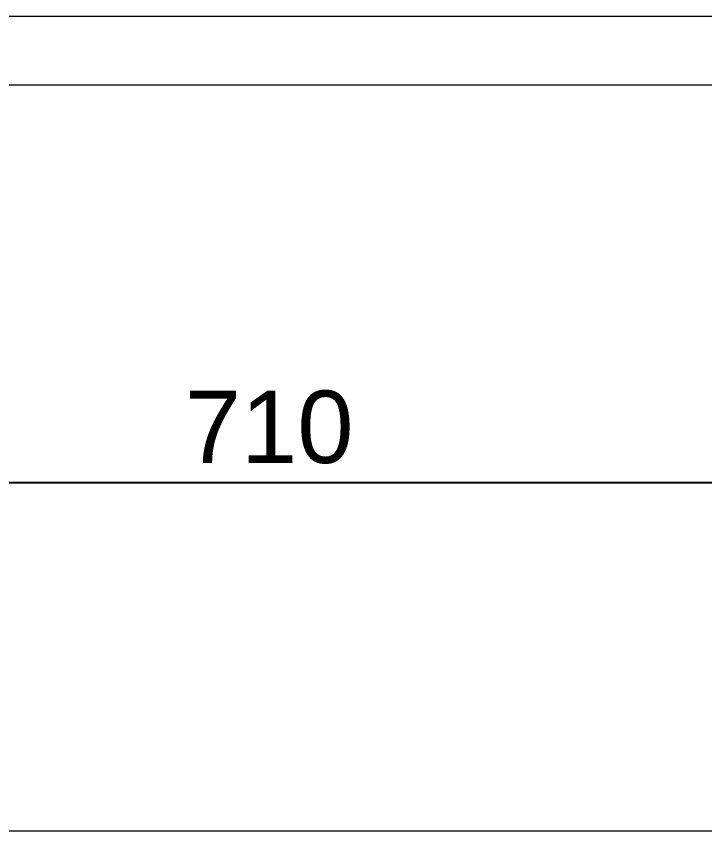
# Model space of a CAD drawing. Header units: millimetres. Extents: x -244 to 4312, y 246 to 2799.
# Drawn here: x 542.8 to 923.2, y 1878.6 to 2328.6 of the extents above; entities that cross this region are included whole.
import ezdxf

# ---------------------------------------------------------------- set-up
doc = ezdxf.new("R2010")
doc.units = ezdxf.units.MM
doc.layers.add('ZANO_R', color=7, linetype='Continuous', lineweight=0)
doc.layers.add('ZANO_W', color=1, linetype='Continuous', lineweight=0)
doc.styles.add('Arial', font='arial.ttf')
doc.styles.get("Standard").update_dxf_attribs({"font": 'ARIALUNI.TTF'})
doc.dimstyles.new('pl i ang', dxfattribs={"dimtxt": 50, "dimasz": 50, "dimexe": 1.25, "dimexo": 0.625, "dimgap": 10, "dimtad": 1, "dimtoh": 1, "dimtxsty": 'Standard', "dimcen": 2.5, "dimclrd": 1, "dimclre": 1, "dimclrt": 1, "dimadec": 0, "dimazin": 0, "dimtfac": 1, "dimtmove": 0, "dimatfit": 3, "dimfxl": 1, "dimarcsym": 1})

# ---------------------------------------------------------------- blocks, each defined once
blk = doc.blocks.new('*D435')
at = {"layer": 'ZANO_W', "color": 1, "lineweight": -2}
for p, q in [((327.5, 2155.59), (327.5, 2061.04)), ((1037.5, 2155.59), (1037.5, 2061.04)), ((367.5, 2071.04), (997.5, 2071.04))]:
    blk.add_line(p, q, dxfattribs=at)
at = {"layer": 'ZANO_W', "color": 1}
for points in [[(367.5, 2077.71), (367.5, 2064.37), (327.5, 2071.04)], [(997.5, 2064.37), (997.5, 2077.71), (1037.5, 2071.04)]]:
    blk.add_solid(points, dxfattribs=at)
at = {"layer": 'ZANO_W', "color": 1, "insert": (682.5, 2101.46), "char_height": 40, "attachment_point": 5, "style": 'Arial'}
blk.add_mtext('710', dxfattribs=at)

msp = doc.modelspace()

# ---------------------------------------------------------------- linework, layer by layer
at = {"layer": 'ZANO_R'}
for p, q in [((163, 2328.59), (1957, 2328.59)), ((1020, 2290.59), (345, 2290.59)), ((-243.6, 1878.59), (4311.79, 1878.59)), ((60, 1878.59), (2060, 1878.59))]:
    msp.add_line(p, q, dxfattribs=at)

# ---------------------------------------------------------------- dimensions: what is measured, and where the dimension line sits
at = {"layer": 'ZANO_W'}
dim = msp.add_linear_dim(base=(1037.5, 2071.04), p1=(327.5, 2165.59), p2=(1037.5, 2165.59), dimstyle='pl i ang', override={"dimtxt": 40, "dimasz": 40, "dimexe": 10, "dimexo": 10, "dimtoh": 0, "dimdec": 0, "dimtxsty": 'Arial', "dimtdec": 0, "dimtmove": 1}, dxfattribs=at)
dim.commit()
dim.dimension.update_dxf_attribs({"geometry": '*D435', "text_midpoint": (682.5, 2101.46)})

doc.saveas('drawing.dxf')
